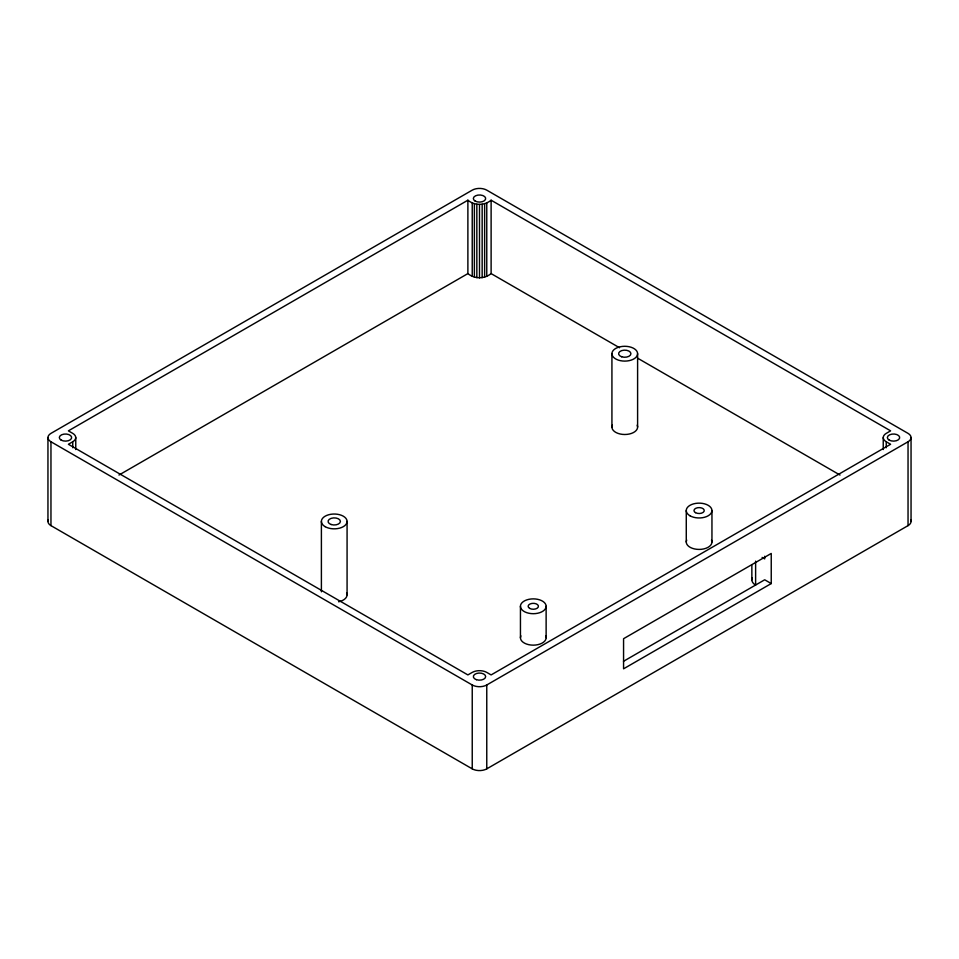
<?xml version="1.0" encoding="UTF-8"?>
<svg xmlns="http://www.w3.org/2000/svg" width="959" height="959" viewBox="0 0 959 959"><rect width="100%" height="100%" fill="white"/><g stroke="black" fill="none" stroke-linecap="round" stroke-linejoin="round"><path stroke-width="1.44" d="M886.248 447.745L886.248 441.763A10.273 5.934 0 0 1 886.248 433.372L890.611 430.855L491.116 200.215C484.451 205.741 474.549 205.741 467.884 200.215L68.389 430.855L72.752 433.372A10.273 5.934 0 0 1 72.752 441.763L72.752 447.745M72.752 441.763L68.389 444.269L467.884 674.92L472.236 672.403A10.273 5.934 0 0 1 486.764 672.403L491.116 674.92L890.611 444.269L886.248 441.763M118.976 475.041L467.884 273.603C474.549 279.129 484.451 279.129 491.116 273.603L619.526 347.733M50.959 441.763L472.236 684.978A10.273 5.934 0 0 0 486.764 684.978L908.041 441.763A10.273 5.934 0 0 0 908.041 433.372L486.764 190.146A10.273 5.934 0 0 0 472.236 190.146L50.959 433.372A10.273 5.934 0 0 0 50.959 441.763L50.959 525.628L472.236 768.854A10.273 5.934 0 0 0 486.764 768.854L908.041 525.628A10.273 5.934 0 0 0 910.702 519.898M623.506 661.302L764.695 579.787L771.24 583.563L771.24 553.451L623.566 638.706L623.566 668.819L771.24 583.563M637.687 358.222L840.024 475.041M762.105 557.407L764.695 558.905L764.695 556.268M911.05 437.568L911.05 521.432M908.041 441.763L908.041 525.628M883.239 437.568L883.239 449.543M755.62 561.147L755.62 585.11A12.839 7.408 0 0 1 752.3 577.953M751.856 564.899L751.856 579.871M711.95 510.548L711.95 542.003M686.272 510.548L686.272 542.003M637.603 353.691A12.839 7.408 0 0 1 618.351 360.116A12.839 7.408 0 0 1 618.351 347.278A12.839 7.408 0 0 1 637.603 353.691L637.603 427.079M611.926 353.691L611.926 427.079M546.127 606.292A12.839 7.408 0 0 1 526.863 612.705A12.839 7.408 0 0 1 526.863 599.866A12.839 7.408 0 0 1 546.127 606.292L546.127 637.747M520.449 606.292L520.449 637.747M491.116 200.215L491.116 273.603M486.764 202.733L486.764 276.12M486.764 684.978L486.764 768.854M484.631 203.668L484.631 277.055M482.161 204.267L482.161 277.654M479.5 204.471L479.5 277.858M476.839 204.267L476.839 277.654M474.369 203.668L474.369 277.055M472.236 202.733L472.236 276.12M472.236 684.978L472.236 768.854M467.884 200.215L467.884 273.603M347.074 521.432L347.074 594.82M321.397 521.432L321.397 591.823M75.761 437.568L75.761 449.543M47.95 437.568L47.95 521.432M50.959 525.628A10.273 5.934 0 0 1 48.298 519.898M545.683 635.829A12.839 7.408 0 0 1 533.288 645.155A12.839 7.408 0 0 1 520.881 635.829M637.172 425.161A12.839 7.408 0 0 1 624.765 434.499A12.839 7.408 0 0 1 612.369 425.161M711.506 540.085A12.839 7.408 0 0 1 699.111 549.423A12.839 7.408 0 0 1 686.704 540.085M346.631 592.902A12.839 7.408 0 0 1 338.623 601.784M695.479 512.645A5.131 2.961 0 0 0 704.074 511.315A5.131 2.961 0 0 0 697.78 507.695A5.131 2.961 0 0 0 695.479 512.645M529.656 608.39A5.131 2.961 0 0 0 538.251 607.059A5.131 2.961 0 0 0 531.957 603.427A5.131 2.961 0 0 0 529.656 608.39M475.137 201.054A6.162 3.56 0 0 0 485.458 199.46A6.162 3.56 0 0 0 477.906 195.097A6.162 3.56 0 0 0 475.137 201.054M621.684 356.772A6.162 3.56 0 0 0 630.926 353.691A6.162 3.56 0 0 0 621.684 350.61A6.162 3.56 0 0 0 621.684 356.772M690.024 515.798A12.839 7.408 0 0 0 711.506 512.466A12.839 7.408 0 0 0 695.79 503.391A12.839 7.408 0 0 0 690.024 515.798M889.161 440.085A6.162 3.56 0 0 0 899.47 438.491A6.162 3.56 0 0 0 891.918 434.127A6.162 3.56 0 0 0 889.161 440.085M325.149 526.671A12.839 7.408 0 0 0 346.631 523.35A12.839 7.408 0 0 0 330.903 514.276A12.839 7.408 0 0 0 325.149 526.671M331.155 524.513A6.162 3.56 0 0 0 340.397 521.432A6.162 3.56 0 0 0 331.155 518.351A6.162 3.56 0 0 0 331.155 524.513M61.124 440.085A6.162 3.56 0 0 0 71.434 438.491A6.162 3.56 0 0 0 63.893 434.127A6.162 3.56 0 0 0 61.124 440.085M476.419 679.679A6.162 3.56 0 0 0 485.662 676.598A6.162 3.56 0 0 0 476.419 673.518A6.162 3.56 0 0 0 476.419 679.679"/></g></svg>
